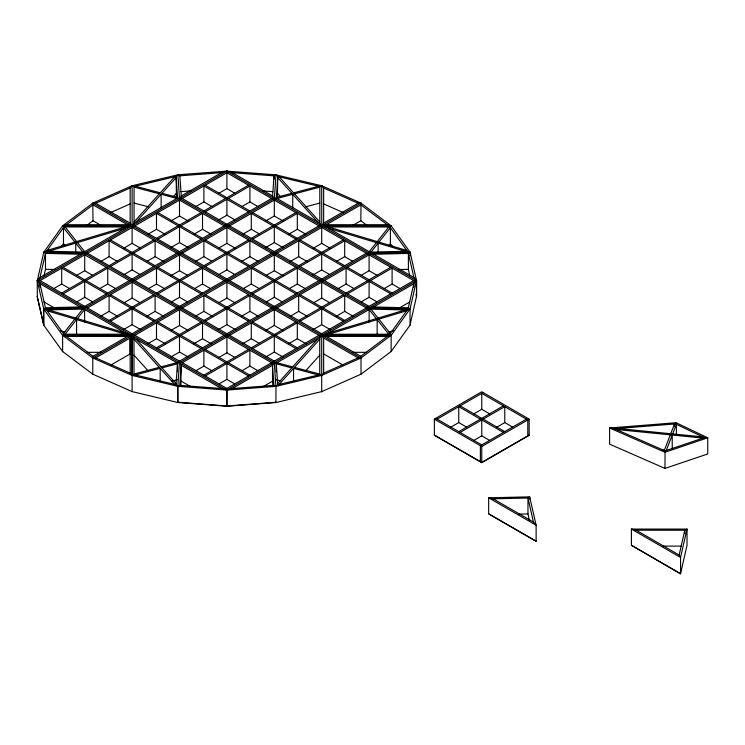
<?xml version="1.0" encoding="UTF-8"?>
<svg xmlns="http://www.w3.org/2000/svg" width="745" height="745" viewBox="0 0 745 745"><rect width="100%" height="100%" fill="white"/><g stroke="black" fill="none" stroke-linecap="round" stroke-linejoin="round"><path stroke-width="1.12" d="M130.161 373.18L130.161 338.007L132.107 335.297L62.617 335.297L62.617 351.742M132.107 375.415L132.107 335.297L127.404 336.423L66.566 336.423L62.617 335.297L92.79 357.991L132.107 375.415L130.161 373.133L95.742 357.879L92.79 357.991L92.79 374.195L132.107 391.609L132.042 335.287L133.988 338.007L177.524 363.141L179.508 362.694L369.092 253.235L410.085 252.266L416.557 280.632L416.557 296.799L416.036 294.275M132.042 391.572L177.832 402.524L177.832 386.357L175.997 384.699L177.524 363.141M275.976 402.524L226.834 406.258L177.766 402.486L177.766 386.32L179.787 385.342L181.203 365.264L179.443 362.647L177.832 386.357L132.042 375.406L133.988 374.651L175.997 384.699M180.886 385.631L181.203 365.264L221.47 388.508L226.899 390.054L275.976 386.357L275.911 402.561L321.7 391.609L361.018 374.195L391.19 351.491M275.976 174.833L274.365 198.542L272.605 195.935L274.02 175.857L276.041 174.879L321.765 185.784L319.81 186.539L277.81 176.491L275.976 174.833L226.899 171.145L416.557 280.632L416.492 296.761M410.15 255.768L410.15 252.304L391.19 225.865L361.018 203.134L321.7 185.719L321.765 225.912L319.81 223.193L276.283 198.058L277.81 176.491M277.419 197.937L277.727 177.627L317.528 221.87M704.36 437.65L675.529 423.905L614.532 428.738L609.606 427.993L664.959 452.243L707.75 437.809L704.36 437.65L665.099 450.893L664.959 468.409L707.75 453.966L707.75 437.809L676.106 422.732L609.606 427.993L609.606 444.15L664.959 468.409M127.404 336.423L92.985 356.296L92.79 357.991L361.018 203.134L360.822 220.753L367.201 225.549M226.974 171.099L221.535 172.654L179.852 175.82L177.832 174.833L176.062 176.453L134.063 186.501L132.107 185.747L177.897 174.796L226.974 171.099L37.315 280.595L43.787 252.229L62.682 225.828L63.986 226.955L127.469 226.955L132.172 225.828L134.063 223.155L177.589 198.021L179.573 198.468M37.315 280.595L39.997 277.457L45.482 253.393L43.787 252.229L46.59 251.205L83.943 252.089L127.469 226.955M43.992 275.864L45.482 269.308L45.482 253.393L80.255 254.213L84.781 253.198L274.3 362.694L276.218 363.178L319.745 338.044L321.7 335.325M177.766 386.32L226.899 390.054L416.492 280.595L410.02 308.97L408.316 307.797L413.81 283.733L416.492 280.595L413.875 277.494L373.618 254.25L369.092 253.235M416.492 296.51L410.02 325.127L410.085 308.924L369.026 308.002L373.543 306.977L408.316 307.797M684.804 533.616L684.804 530.207L636.118 530.207L631.415 529.08L680.558 557.446L679.142 555.034L684.804 530.207L687.02 529.08L687.02 545.275L680.558 573.641L631.415 545.275L631.415 529.08L687.02 529.08L680.558 557.446L680.558 573.901L631.415 545.275M664.251 450.52L670.304 434.838M670.733 433.739L674.495 423.989L674.495 426.261M666.254 450.502L672.232 435.033L672.232 448.667M672.651 433.935L676.367 424.315L676.367 434.54M675.529 423.905L676.106 422.732M62.617 335.325L63.921 334.198L127.404 334.198L132.107 335.325L62.617 335.325L43.657 308.886L46.525 309.948L83.868 309.063L84.651 307.927L43.657 308.886L43.657 325.053L62.617 351.491L92.79 374.195M391.116 335.362L389.821 334.235L326.338 334.235L321.626 335.362L391.116 335.362L410.085 308.924L407.217 309.985L369.865 309.11L369.092 307.964L179.508 198.505L181.268 195.898L221.535 172.654M410.15 252.304L407.282 251.251L369.93 252.127L369.157 253.272L410.15 252.304L408.39 253.43L373.618 254.25M46.59 251.205L63.986 226.955M60.867 247.21L63.474 243.578L63.474 227.663L74.919 242.078M361.018 203.134L358.066 203.245L323.647 223.118L321.7 225.837L326.403 226.992L389.886 226.992L391.19 225.865L387.232 224.711L326.403 224.711L321.7 225.837L391.19 225.837M389.821 334.235L407.217 309.985M410.085 325.09L391.116 351.528L391.19 335.297L321.7 335.297L321.7 391.861M63.409 333.49L74.854 319.074M75.664 318.05L82.779 309.091M64.992 334.198L76.586 319.596L76.586 334.365M77.396 318.571L84.604 309.492L84.604 321.989M369.194 251.708L376.411 242.619M377.221 241.594L388.815 226.992M371.029 252.099L378.134 243.14L378.134 252.229M378.954 242.116L390.389 227.7L390.389 243.615L393.006 247.247M388.965 245.412L390.389 243.615M86.606 225.549L92.985 220.753L92.79 203.134L95.742 203.245L130.161 188.001L132.107 185.719L132.107 225.865L62.617 225.837L92.79 203.134L132.107 185.719M134.063 221.935L174.665 176.788M136.344 221.833L176.146 177.589L176.453 197.9M173.175 196.801L176.146 193.495M277.662 383.61L317.463 339.357M279.142 384.401L319.745 339.264M305.953 370.507L319.745 355.169M37.315 296.761L37.25 280.558L226.899 390.054L232.272 388.545L272.53 365.301L274.3 362.694L275.911 386.394L277.736 384.737L319.745 374.698L321.7 375.443L361.018 357.991L391.19 335.297L387.232 336.423L326.403 336.423L321.7 335.297L323.647 338.007L358.066 357.879L361.018 357.991L361.018 374.195M62.617 225.837L66.566 224.711L92.985 204.838L127.404 224.711L132.107 225.837L130.161 223.118L95.742 203.245M92.79 203.134L361.018 357.991L360.822 356.296L387.232 336.423M276.283 198.058L274.3 198.505L84.716 307.964L80.19 306.94L45.417 307.76L43.722 308.924L43.722 325.09L37.25 296.724M39.997 277.457L80.255 254.213M40.072 280.595L86.094 254.026M87.472 253.235L133.485 226.666M134.864 225.865L180.886 199.297M182.264 198.505L228.277 171.937M53.836 288.557L61.705 284.022L69.574 288.557M76.847 275.278L84.716 270.733L92.576 275.278M101.236 261.197L109.096 256.653L116.965 261.197M123.26 248.476L132.107 243.373L139.976 247.908M147.65 234.396L156.497 229.292L165.343 234.396M170.661 221.116L179.508 216.003L188.355 221.116M196.028 206.467L203.897 201.923L211.757 206.467M219.039 193.179L226.899 188.643L234.768 193.179M61.705 293.083L106.349 267.315M109.096 265.723L153.74 239.946M156.497 238.353L201.141 212.586M203.897 210.993L248.532 185.216M63.083 293.884L107.727 268.107L107.727 284.022L99.858 288.557M110.474 266.514L155.118 240.747L155.118 256.653L163.965 261.765M157.875 239.154L202.519 213.377L202.519 229.292L193.663 234.396M205.275 211.785L249.91 186.017L249.91 201.923L257.779 206.467M76.847 301.846L84.716 297.302L92.576 301.846M124.247 274.477L132.107 269.941L139.976 274.477M147.249 261.197L155.118 256.653M170.661 247.685L179.508 242.572L188.355 247.685M218.052 220.315L226.899 215.212L235.755 220.315M242.051 206.467L249.91 201.923M83.338 307.163L129.351 280.595M130.729 279.803L176.751 253.235M178.13 252.434L224.143 225.865M225.521 225.074L271.543 198.505M87.472 307.964L133.485 281.396M134.864 280.595L180.886 254.026M182.264 253.235L228.277 226.666M229.656 225.865L275.678 199.297M100.249 316.495L109.096 311.382L117.952 316.495M124.247 302.638L132.107 298.102L139.976 302.638M148.627 288.557L156.497 284.022L164.366 288.557M170.661 275.846L179.508 270.733L187.368 275.278M196.028 261.197L203.897 256.653L211.757 261.197M219.039 247.908L226.899 243.373L235.755 248.476M242.442 234.396L251.288 229.292L259.158 233.828M265.453 221.116L274.3 216.003L283.147 221.116M109.096 320.452L130.729 307.964M132.107 307.163L153.74 294.675M156.497 293.083L178.13 280.595M179.508 279.803L201.141 267.315M203.897 265.723L225.521 253.235M226.899 252.434L248.532 239.946M251.288 238.353L272.921 225.865M274.3 225.074L295.933 212.586M110.474 321.244L132.107 308.756L132.107 324.671L140.963 329.774M133.485 307.964L155.118 295.476L155.118 311.382L146.271 316.495M157.875 293.884L179.508 281.396L179.508 297.302L171.639 301.846M180.886 280.595L202.519 268.107L202.519 284.022L194.65 288.557M205.275 266.514L226.899 254.026L226.899 269.941L234.768 274.477M228.277 253.235L249.91 240.747L249.91 256.653L242.051 261.197M252.667 239.154L274.3 226.666L274.3 242.572L265.453 247.685M275.678 225.865L297.311 213.377L297.311 229.292L288.455 234.396M123.26 329.774L132.107 324.671M219.039 274.477L226.899 269.941M130.729 334.533L176.751 307.964M178.13 307.163L224.143 280.595M225.521 279.803L271.543 253.235M272.921 252.434L318.944 225.865M95.742 357.879L130.161 338.007L130.161 353.922L110.493 365.274M134.864 335.325L180.886 308.756M182.264 307.964L228.277 281.396M229.656 280.595L275.678 254.026M277.056 253.235L323.069 226.666M326.403 224.711L360.822 204.838L387.232 224.711M147.65 343.855L156.497 338.742L165.343 343.855M170.661 330.575L179.508 325.463L188.355 330.575M195.041 316.495L203.897 311.382L212.744 316.495M219.039 302.638L226.899 298.102L234.768 302.638M243.419 288.557L251.288 284.022L259.158 288.557M266.431 275.278L274.3 270.733L283.147 275.846M289.833 261.765L298.689 256.653L307.536 261.765M312.844 248.476L321.7 243.373L330.547 248.476M352.953 225.288L360.822 220.753M156.497 347.813L201.141 322.045M203.897 320.452L248.532 294.675M251.288 293.083L295.933 267.315M298.689 265.723L343.324 239.946M157.875 348.613L202.519 322.836L202.519 338.742L193.663 343.855M205.275 321.244L249.91 295.476L249.91 311.382L241.063 316.495M252.667 293.884L297.311 268.107L297.311 284.022L289.442 288.557M300.067 266.514L344.702 240.747L344.702 256.653L336.842 261.197M170.661 357.144L179.508 352.031L188.355 357.144M218.052 329.774L226.899 324.671L235.755 329.774M266.431 301.846L274.3 297.302L282.169 301.846M312.844 275.045L321.7 269.941L329.56 274.477M178.13 361.893L224.143 335.325M225.521 334.533L271.543 307.964M272.921 307.163L318.944 280.595M320.322 279.803L366.335 253.235M182.264 362.694L228.277 336.125M229.656 335.325L275.678 308.756M277.056 307.964L323.069 281.396M324.447 280.595L370.47 254.026M196.028 370.656L203.897 366.112L211.757 370.656M219.039 357.367L226.899 352.823L234.768 357.367M242.442 343.855L251.288 338.742L259.158 343.287M265.453 330.575L274.3 325.463L283.147 330.575M289.833 316.495L298.689 311.382L307.536 316.495M313.831 302.638L321.7 298.102L329.56 302.638M338.221 288.557L346.08 284.022L353.95 288.557M361.223 275.278L369.092 270.733L376.961 275.278M203.897 375.182L225.521 362.694M226.899 361.893L248.532 349.405M251.288 347.813L272.921 335.325M274.3 334.533L295.933 322.045M298.689 320.452L320.322 307.964M321.7 307.163L343.324 294.675M346.08 293.083L367.713 280.595M369.092 279.803L390.725 267.315M205.275 375.974L226.899 363.486L226.899 379.391L234.768 383.936M228.277 362.694L249.91 350.197L249.91 366.112L257.779 370.656M252.667 348.613L274.3 336.125L274.3 352.031L265.453 357.144M275.678 335.325L297.311 322.836L297.311 338.742L288.455 343.855M300.067 321.244L321.7 308.756L321.7 324.671L312.844 329.774M323.069 307.964L344.702 295.476L344.702 311.382L335.855 316.495M347.459 293.884L369.092 281.396L369.092 297.302L376.961 301.846M370.47 280.595L392.103 268.107L392.103 284.022L384.234 288.557M219.039 383.936L226.899 379.391M242.051 370.656L249.91 366.112M361.223 301.846L369.092 297.302M225.521 389.262L271.543 362.694M272.921 361.893L318.944 335.325M320.322 334.533L366.335 307.964M367.713 307.163L413.736 280.595M326.338 334.235L369.865 309.11M373.543 306.977L413.81 283.733L413.81 287.142M263.479 386.441L272.53 381.207L272.53 365.301L273.955 385.379L275.976 386.357M399.72 307.778L409.778 301.967M434.363 419.146L481.764 391.786L529.164 419.146L529.164 435.313L481.764 462.673L434.363 435.313L434.363 419.146L481.764 446.506L529.164 419.146M437.119 419.146L483.142 392.578M450.893 427.108L458.752 422.564L466.621 427.108M473.894 413.82L481.764 409.284L489.633 413.82M458.752 431.634L480.385 419.146M481.764 418.355L503.396 405.857M460.131 432.435L481.764 419.938L481.764 435.853L473.894 440.397M483.142 419.146L504.775 406.658L504.775 422.564L496.906 427.108M526.408 419.146L480.385 445.715L480.385 461.621M529.164 435.052L481.764 462.422L434.363 435.052M110.344 212.688L130.161 203.907M358.066 357.879L323.647 373.133L321.7 375.415L275.911 386.394M47.168 250.404L125.356 226.955M48.546 251.251L125.188 228.277M328.62 332.922L405.261 309.939M328.443 334.235L406.64 310.795M388.871 332.028L393.313 330.696M276.33 197.425L291.844 193.318M293.623 192.853L318.59 186.241M277.019 198.487L292.748 194.324L292.748 207.957M294.517 193.849L319.81 187.153M305.515 206.849L319.81 203.068M133.988 374.037L159.29 367.341M161.06 366.875L176.788 362.713M135.218 374.949L160.184 368.347L160.184 380.844M161.963 367.872L177.478 363.765L177.478 371.718M171.937 381.142L177.478 379.68M181.007 191.642L191.428 190.85M232.272 388.545L273.955 385.379M226.834 406.006L275.976 402.263M399.115 269.56L408.39 269.345L409.88 275.901M84.716 307.964L43.722 308.924L37.25 280.558L39.932 283.696L80.19 306.94M493.181 498.833L533.448 522.077L536.13 525.216L488.664 497.818L493.181 498.833L527.963 498.014L529.658 496.85L536.13 525.216L536.13 541.382L488.664 513.976L488.664 497.818L529.658 496.85L529.658 499.122M518.688 514.143L527.963 513.92L529.453 520.485M66.566 224.711L127.404 224.711M87.23 352.329L101.003 352.329M352.804 352.329L366.577 352.329M662.78 546.113L681.321 546.113M84.781 253.198L43.787 252.229L84.716 253.235L83.943 252.089M45.482 269.308L54.758 269.522M226.899 171.145L232.338 172.691L274.02 175.857L274.02 179.266M262.445 190.888L272.866 191.679M179.787 385.342L221.47 388.508M177.766 402.226L226.899 405.96M617.735 428.477L702.842 436.924M616.217 429.474L703.047 438.088M662.249 449.952L664.549 450.176M135.283 186.203L160.25 192.815M162.028 193.281L177.543 197.388M134.063 187.116L159.356 193.812M176.854 198.44L161.125 194.277L161.125 207.92M134.063 203.031L148.357 206.812M276.954 362.75L292.683 366.913M294.452 367.378L319.745 374.074M291.779 367.909L276.255 363.802L276.255 371.764M318.515 374.986L293.549 368.384L293.549 380.881M276.255 379.717L280.697 380.891M328.517 226.992L406.705 250.441M328.685 228.315L405.327 251.288M48.481 309.901L125.123 332.885M47.103 310.758L125.29 334.198M60.419 330.659L64.862 331.991M614.532 428.738L665.099 450.893M321.7 185.719L323.647 188.001L358.066 203.245M323.647 203.907L343.464 212.688M232.338 172.691L272.605 195.935M326.403 226.992L369.93 252.127M272.921 199.297L226.899 172.728L226.899 188.643M320.322 226.666L274.3 200.098L274.3 216.003M367.713 254.026L321.7 227.458L321.7 243.373M415.114 281.396L369.092 254.827L369.092 270.733M297.311 229.292L306.158 234.396M344.702 256.653L352.571 261.197M392.103 284.022L399.972 288.557M205.275 185.216L226.899 197.714M228.277 198.505L249.91 210.993M252.667 212.586L297.311 238.353M300.067 239.946L321.7 252.434M323.069 253.235L344.702 265.723M347.459 267.315L392.103 293.083M225.521 198.505L203.897 186.017L203.897 201.923M248.532 211.785L226.899 199.297L226.899 215.212M295.933 239.154L251.288 213.377L251.288 229.292M320.322 253.235L298.689 240.747L298.689 256.653M343.324 266.514L321.7 254.026L321.7 269.941M390.725 293.884L346.08 268.107L346.08 284.022M274.3 242.572L283.147 247.685M180.886 197.714L226.899 224.282M228.277 225.074L274.3 251.642M275.678 252.434L321.7 279.003M323.069 279.803L369.092 306.372M225.521 226.666L179.508 200.098L179.508 216.003M272.921 254.026L226.899 227.458L226.899 243.373M320.322 281.396L274.3 254.827L274.3 270.733M367.713 308.756L321.7 282.187L321.7 298.102M202.519 229.292L211.366 234.396M249.91 256.653L257.779 261.197M297.311 284.022L305.171 288.557M344.702 311.382L353.558 316.495M157.875 212.586L179.508 225.074M180.886 225.865L202.519 238.353M205.275 239.946L249.91 265.723M252.667 267.315L274.3 279.803M275.678 280.595L297.311 293.083M300.067 294.675L344.702 320.452M178.13 225.865L156.497 213.377L156.497 229.292M201.141 239.154L179.508 226.666L179.508 242.572M248.532 266.514L203.897 240.747L203.897 256.653M272.921 280.595L251.288 268.107L251.288 284.022M295.933 293.884L274.3 281.396L274.3 297.302M343.324 321.244L298.689 295.476L298.689 311.382M504.775 422.564L512.644 427.108M321.7 324.671L330.547 329.774M460.131 405.857L504.775 431.634M503.396 432.435L458.752 406.658L458.752 422.564M133.485 225.074L179.508 251.642M180.886 252.434L226.899 279.003M228.277 279.803L274.3 306.372M275.678 307.163L321.7 333.732M326.403 336.423L360.822 356.296M178.13 254.026L132.107 227.458L132.107 243.373M225.521 281.396L179.508 254.827L179.508 270.733M272.921 308.756L226.899 282.187L226.899 298.102M320.322 336.125L274.3 309.557L274.3 325.463M481.764 435.853L489.633 440.397M636.118 530.207L679.142 555.034M435.741 418.355L481.764 444.923M92.985 220.753L100.854 225.288M202.519 284.022L210.379 288.557M249.91 311.382L258.757 316.495M297.311 338.742L306.158 343.855M323.647 353.922L343.315 365.274M110.474 239.946L132.107 252.434M133.485 253.235L155.118 265.723M157.875 267.315L202.519 293.083M205.275 294.675L226.899 307.163M228.277 307.964L249.91 320.452M252.667 322.045L297.311 347.813M130.729 253.235L109.096 240.747L109.096 256.653M153.74 266.514L132.107 254.026L132.107 269.941M201.141 293.884L156.497 268.107L156.497 284.022M225.521 307.964L203.897 295.476L203.897 311.382M248.532 321.244L226.899 308.756L226.899 324.671M295.933 348.613L251.288 322.836L251.288 338.742M179.508 297.302L187.368 301.846M274.3 352.031L283.147 357.144M86.094 252.434L132.107 279.003M133.485 279.803L179.508 306.372M180.886 307.163L226.899 333.732M228.277 334.533L274.3 361.101M130.729 281.396L84.716 254.827L84.716 270.733M178.13 308.756L132.107 282.187L132.107 298.102M225.521 336.125L179.508 309.557L179.508 325.463M272.921 363.486L226.899 336.917L226.899 352.823M107.727 284.022L115.587 288.557M155.118 311.382L163.965 316.495M202.519 338.742L211.366 343.855M63.083 267.315L84.716 279.803M86.094 280.595L107.727 293.083M110.474 294.675L155.118 320.452M157.875 322.045L179.508 334.533M180.886 335.325L202.519 347.813M205.275 349.405L249.91 375.182M488.664 513.724L536.13 541.131M83.338 280.595L61.705 268.107L61.705 284.022M106.349 293.884L84.716 281.396L84.716 297.302M153.74 321.244L109.096 295.476L109.096 311.382M178.13 335.325L156.497 322.836L156.497 338.742M201.141 348.613L179.508 336.125L179.508 352.031M248.532 375.974L203.897 350.197L203.897 366.112M38.693 279.803L84.716 306.372M86.094 307.163L132.107 333.732M133.485 334.533L179.508 361.101M180.886 361.893L226.899 388.462M83.868 309.063L127.404 334.198M43.955 301.93L55.028 308.328M181.203 381.17L190.264 386.404M66.566 336.423L92.985 356.296M279.207 176.826L319.81 221.973M277.727 193.532L280.697 196.838M136.279 339.32L176.081 383.573M133.988 339.226L174.6 384.364M133.988 355.132L147.789 370.47M370.954 309.128L378.069 318.096M378.888 319.111L390.324 333.527M376.337 318.609L369.129 309.529L369.129 322.026M388.75 334.235L377.156 319.633L377.156 334.412M65.057 226.955L76.651 241.557M77.461 242.581L84.679 251.661M82.844 252.061L75.729 243.103L75.729 252.192M63.474 243.578L64.908 245.375M389.886 226.992L407.282 251.251M46.525 309.948L63.921 334.198M533.448 522.077L527.963 498.014L527.963 513.92M413.875 277.494L408.39 253.43L408.39 269.345M45.417 307.76L39.932 283.696L39.932 287.104M37.25 296.473L43.722 324.839M276.218 363.178L277.736 384.737M272.53 381.207L272.847 385.668M179.852 175.82L181.268 195.898M177.897 174.796L179.508 198.505M176.062 176.453L177.589 198.021M527.786 435.853L527.786 419.938L481.764 393.369L481.764 409.284M481.764 446.506L481.764 462.673M323.647 188.001L323.647 223.165M323.647 338.007L323.647 373.18M319.81 186.539L319.81 223.193M319.745 338.044L319.745 374.903M134.063 186.501L134.063 223.155M133.988 338.007L133.988 374.865M130.161 188.001L130.161 223.165M226.899 406.221L226.899 390.054L226.834 406.258"/></g></svg>
